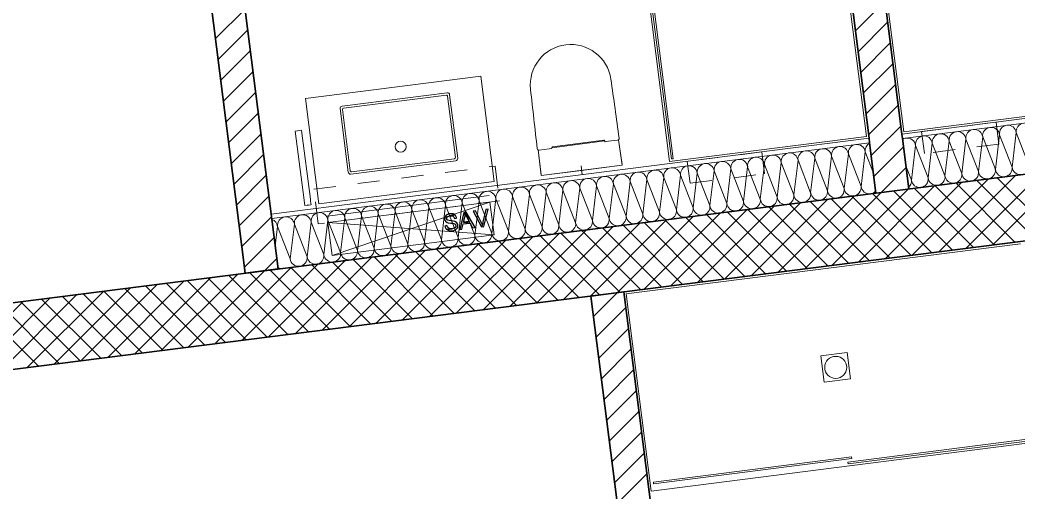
# Model space of a CAD drawing. Header units: metres. Extents: x 2713679.5 to 2713747.3, y 1226017.1 to 1226104.2.
# Drawn here: x 2713726.543 to 2713731.065, y 1226041.399 to 1226043.537 of the extents above; entities that cross this region are included whole.
import ezdxf

# ---------------------------------------------------------------- set-up
doc = ezdxf.new("R2010")
doc.units = ezdxf.units.M
doc.header["$MEASUREMENT"] = 0
doc.linetypes.add('Strich 2', pattern=[0.141111, 0.070556, -0.070556])
doc.layers.add('haustechnik', color=7, linetype='Continuous', true_color=0x0332dd)
doc.layers.add('texte', color=7, linetype='Continuous', true_color=0x000000)
doc.layers.add('plangrafiken', color=251, linetype='Continuous')
doc.layers.add('waende_stuetzen', color=250, linetype='Continuous')

msp = doc.modelspace()

# ---------------------------------------------------------------- linework, layer by layer
at = {"layer": 'haustechnik', "color": 152, "linetype": 'Continuous', "lineweight": 13, "true_color": 0x0365dd}
for p, q in [((2713727.9346, 1226042.649), (2713728.6687, 1226042.7422)), ((2713727.9384, 1226042.6192), (2713728.6725, 1226042.7124)), ((2713728.6725, 1226042.7124), (2713727.9573, 1226042.4704)), ((2713728.6725, 1226042.7124), (2713728.6914, 1226042.5636)), ((2713727.9384, 1226042.6192), (2713728.6914, 1226042.5636)), ((2713727.9573, 1226042.4704), (2713727.9384, 1226042.6192)), ((2713728.6914, 1226042.5636), (2713727.9573, 1226042.4704))]:
    msp.add_line(p, q, dxfattribs=at)
at = {"layer": 'plangrafiken', "color": 7, "linetype": 'Continuous', "lineweight": 13}
for p, q in [((2713730.152, 1226044.7952), (2713730.3786, 1226043.0096)), ((2713730.3207, 1226044.8166), (2713730.5473, 1226043.031)), ((2713729.4858, 1226042.8963), (2713729.2592, 1226044.6819)), ((2713729.3824, 1226043.7904), (2713729.4945, 1226042.9074)), ((2713729.5024, 1226042.9084), (2713729.3904, 1226043.7914)), ((2713728.6305, 1226043.2816), (2713727.8368, 1226043.1809)), ((2713728.6909, 1226042.8055), (2713728.6305, 1226043.2816)), ((2713728.4787, 1226043.2069), (2713728.0025, 1226043.1465)), ((2713727.8368, 1226043.1809), (2713727.8973, 1226042.7047)), ((2713728.475, 1226043.1964), (2713728.0087, 1226043.1372)), ((2713728.5158, 1226042.9143), (2713728.4806, 1226043.1921)), ((2713728.5264, 1226042.9106), (2713728.4899, 1226043.1983)), ((2713727.9938, 1226043.1353), (2713728.0303, 1226042.8476)), ((2713728.0044, 1226043.1316), (2713728.0396, 1226042.8539)), ((2713730.5473, 1226043.031), (2713731.4401, 1226043.1443)), ((2713727.7914, 1226043.034), (2713727.7905, 1226043.0339)), ((2713727.7906, 1226043.033), (2713727.8302, 1226042.7212)), ((2713727.8183, 1226043.0375), (2713727.7914, 1226043.034)), ((2713727.8193, 1226043.0376), (2713727.8183, 1226043.0375)), ((2713727.8589, 1226042.7248), (2713727.8194, 1226043.0366)), ((2713729.1924, 1226042.9889), (2713728.9532, 1226042.9585)), ((2713728.9556, 1226042.963), (2713729.1889, 1226042.9926)), ((2713729.1926, 1226042.9872), (2713729.1924, 1226042.9889)), ((2713729.2101, 1226042.9874), (2713729.1949, 1226042.9854)), ((2713729.2507, 1226042.9925), (2713729.2101, 1226042.9874)), ((2713729.2709, 1226042.8818), (2713729.2551, 1226042.9946)), ((2713729.2551, 1226042.9946), (2713729.2713, 1226042.8791)), ((2713730.3786, 1226043.0096), (2713729.4858, 1226042.8963)), ((2713728.8909, 1226042.9484), (2713728.9039, 1226042.8352)), ((2713728.9042, 1226042.8325), (2713728.8909, 1226042.9484)), ((2713728.9406, 1226042.9532), (2713728.8958, 1226042.9475)), ((2713728.9516, 1226042.9546), (2713728.9406, 1226042.9532)), ((2713728.9532, 1226042.9585), (2713728.9534, 1226042.9568)), ((2713728.0415, 1226042.839), (2713728.5177, 1226042.8994)), ((2713728.0452, 1226042.8495), (2713728.5115, 1226042.9087)), ((2713729.4945, 1226042.9074), (2713729.5024, 1226042.9084)), ((2713729.2713, 1226042.8791), (2713728.9042, 1226042.8325)), ((2713728.9042, 1226042.8325), (2713729.0877, 1226042.8558)), ((2713729.0877, 1226042.8558), (2713729.2713, 1226042.8791)), ((2713729.2713, 1226042.8791), (2713729.2709, 1226042.8818)), ((2713727.8973, 1226042.7047), (2713728.6909, 1226042.8055)), ((2713728.9039, 1226042.8352), (2713728.9042, 1226042.8325)), ((2713727.8302, 1226042.7212), (2713727.8302, 1226042.721)), ((2713727.8303, 1226042.7202), (2713727.8305, 1226042.7187)), ((2713727.8305, 1226042.7187), (2713727.8332, 1226042.6971)), ((2713727.859, 1226042.7246), (2713727.8589, 1226042.7248)), ((2713727.8593, 1226042.7224), (2713727.8591, 1226042.7238)), ((2713727.8598, 1226042.7179), (2713727.8593, 1226042.7224)), ((2713727.8614, 1226042.7057), (2713727.8598, 1226042.7179)), ((2713727.8332, 1226042.6971), (2713727.8333, 1226042.6966)), ((2713727.8342, 1226042.6967), (2713727.8611, 1226042.7002)), ((2713727.8502, 1226042.6988), (2713727.8452, 1226042.6981)), ((2713727.848, 1226042.696), (2713727.8474, 1226042.7009)), ((2713727.862, 1226042.7007), (2713727.8614, 1226042.7057)), ((2713727.8621, 1226042.7003), (2713727.862, 1226042.7007)), ((2713729.2897, 1226042.2968), (2713731.0754, 1226042.5234)), ((2713729.403, 1226041.404), (2713729.2897, 1226042.2968)), ((2713730.1721, 1226042.0157), (2713730.2912, 1226042.0308)), ((2713730.2912, 1226042.0308), (2713730.3063, 1226041.9117)), ((2713730.1872, 1226041.8966), (2713730.1721, 1226042.0157)), ((2713730.3063, 1226041.9117), (2713730.1872, 1226041.8966)), ((2713731.1887, 1226041.6306), (2713729.403, 1226041.404)), ((2713731.1765, 1226041.6472), (2713730.2936, 1226041.5351)), ((2713730.2946, 1226041.5272), (2713731.1775, 1226041.6392)), ((2713730.3108, 1226041.5585), (2713729.413, 1226041.4445)), ((2713729.414, 1226041.4366), (2713730.3118, 1226041.5505)), ((2713730.2936, 1226041.5351), (2713730.2946, 1226041.5272)), ((2713730.3118, 1226041.5505), (2713730.3108, 1226041.5585)), ((2713729.413, 1226041.4445), (2713729.414, 1226041.4366))]:
    msp.add_line(p, q, dxfattribs=at)
at = {"layer": 'plangrafiken', "color": 7, "linetype": 'Strich 2', "lineweight": 13}
for p, q in [((2713730.6279, 1226043.0311), (2713730.9652, 1226043.0739)), ((2713730.9652, 1226043.0739), (2713730.9778, 1226042.9747)), ((2713730.6405, 1226042.9319), (2713730.6279, 1226043.0311)), ((2713729.9037, 1226042.9392), (2713729.5664, 1226042.8964)), ((2713729.9163, 1226042.84), (2713729.9037, 1226042.9392)), ((2713730.9778, 1226042.9747), (2713730.6405, 1226042.9319)), ((2713729.5664, 1226042.8964), (2713729.579, 1226042.7972)), ((2713727.8748, 1226042.7704), (2713728.6962, 1226042.8747)), ((2713728.6962, 1226042.8747), (2713728.7161, 1226042.7179)), ((2713729.579, 1226042.7972), (2713729.9163, 1226042.84)), ((2713727.8947, 1226042.6137), (2713727.8748, 1226042.7704)), ((2713728.7161, 1226042.7179), (2713727.8947, 1226042.6137))]:
    msp.add_line(p, q, dxfattribs=at)
at = {"layer": 'plangrafiken', "color": 144, "linetype": 'Continuous', "lineweight": 20, "true_color": 0x0082b3}
for p, q in [((2713729.1076, 1226042.8583), (2713729.0679, 1226042.8533)), ((2713729.0902, 1226042.836), (2713729.0852, 1226042.8757))]:
    msp.add_line(p, q, dxfattribs=at)
at = {"layer": 'plangrafiken', "color": 7, "linetype": 'Continuous', "lineweight": 13}
for centre, radius in [((2713728.2677, 1226042.9634), 0.025), ((2713730.2392, 1226041.9637), 0.05)]:
    msp.add_circle(centre, radius, dxfattribs=at)
for centre, radius, start, end in [((2713729.0387, 1226043.2425), 0.1834, 8.2305, 186.2347), ((2713699.526, 1226038.9736), 30.0032, 7.7153, 8.23048), ((2713728.4799, 1226043.197), 0.01, 7.2326, 97.2326), ((2713758.6821, 1226046.4809), 30.0032, 186.23467, 186.74985), ((2713728.4756, 1226043.1914), 0.005, 7.2326, 97.2326), ((2713728.0038, 1226043.1366), 0.01, 97.2326, 187.2326), ((2713728.0093, 1226043.1323), 0.005, 97.2326, 187.2326), ((2713729.1893, 1226042.9897), 0.00298, 7.9601, 97.8183), ((2713729.1946, 1226042.9874), 0.002, 187.7686, 277.2326), ((2713729.2497, 1226043.0005), 0.008, 277.2326, 7.7153), ((2713729.2497, 1226043.0005), 0.008, 313.2013, 7.7153), ((2713728.8948, 1226042.9554), 0.008, 186.7498, 241.2541), ((2713728.8948, 1226042.9554), 0.008, 186.7498, 277.2326), ((2713728.9514, 1226042.9566), 0.002, 277.2326, 6.2737), ((2713728.956, 1226042.9601), 0.00298, 96.6469, 186.505), ((2713728.5109, 1226042.9137), 0.005, 277.2326, 7.2326), ((2713728.5164, 1226042.9093), 0.01, 277.2326, 7.2326), ((2713728.0403, 1226042.8489), 0.01, 187.2326, 277.2326), ((2713728.0446, 1226042.8545), 0.005, 187.2326, 277.2326)]:
    msp.add_arc(centre, radius, start, end, dxfattribs=at)
for centre, start_param, end_param in [((2713729.1911, 1226043), 2.325923, 2.443091), ((2713728.9517, 1226042.9696), 3.840094, 3.957262)]:
    msp.add_ellipse(centre, major_axis=(-0.0018, 0.0144), ratio=0.008727, start_param=start_param, end_param=end_param, dxfattribs=at)
at = {"layer": 'texte'}
for points in [[(2713728.5654, 1226042.667), (2713728.5545, 1226042.6656), (2713728.5355, 1226042.5874), (2713728.5457, 1226042.5888), (2713728.5515, 1226042.613), (2713728.5822, 1226042.6166), (2713728.553, 1226042.621), (2713728.5581, 1226042.6437), (2713728.5596, 1226042.6488), (2713728.5603, 1226042.6583)], [(2713728.5654, 1226042.667), (2713728.5603, 1226042.6583), (2713728.5632, 1226042.6531), (2713728.5676, 1226042.6437), (2713728.5786, 1226042.6239), (2713728.553, 1226042.621), (2713728.5822, 1226042.6166), (2713728.5939, 1226042.5954), (2713728.6049, 1226042.5969)], [(2713728.6064, 1226042.6721), (2713728.5961, 1226042.6707), (2713728.6341, 1226042.6005), (2713728.6385, 1226042.6093), (2713728.637, 1226042.6115), (2713728.6327, 1226042.621)], [(2713728.6641, 1226042.6795), (2713728.6538, 1226042.678), (2713728.6407, 1226042.6217), (2713728.64, 1226042.6188), (2713728.6385, 1226042.6093), (2713728.6341, 1226042.6005), (2713728.6443, 1226042.6013)], [(2713728.4902, 1226042.659), (2713728.4858, 1226042.6583), (2713728.477, 1226042.6546), (2713728.4748, 1226042.6531), (2713728.469, 1226042.6458), (2713728.4682, 1226042.6444), (2713728.4668, 1226042.6349), (2713728.4668, 1226042.6349), (2713728.4704, 1226042.6261), (2713728.4712, 1226042.6254), (2713728.4792, 1226042.6203), (2713728.4836, 1226042.6188), (2713728.4946, 1226042.6173), (2713728.5004, 1226042.6166), (2713728.5084, 1226042.6152), (2713728.515, 1226042.6122), (2713728.5179, 1226042.6064), (2713728.5172, 1226042.5991), (2713728.5114, 1226042.594), (2713728.5106, 1226042.594), (2713728.5011, 1226042.591), (2713728.477, 1226042.5874), (2713728.4858, 1226042.583), (2713728.4924, 1226042.5815), (2713728.5026, 1226042.5823), (2713728.5084, 1226042.583), (2713728.5172, 1226042.5874), (2713728.5201, 1226042.5888), (2713728.5252, 1226042.5962), (2713728.5267, 1226042.5991), (2713728.5274, 1226042.6078), (2713728.5274, 1226042.61), (2713728.523, 1226042.6181), (2713728.5209, 1226042.6203), (2713728.5128, 1226042.6247), (2713728.507, 1226042.6261), (2713728.4953, 1226042.6276), (2713728.4872, 1226042.6283), (2713728.4799, 1226042.6305), (2713728.4763, 1226042.6371), (2713728.4792, 1226042.6451), (2713728.4821, 1226042.6473), (2713728.4916, 1226042.6502), (2713728.5136, 1226042.6539), (2713728.5055, 1226042.6583), (2713728.5004, 1226042.659)], [(2713728.5136, 1226042.6539), (2713728.4916, 1226042.6502), (2713728.4967, 1226042.6502), (2713728.5055, 1226042.648), (2713728.5077, 1226042.6466), (2713728.5121, 1226042.6385), (2713728.5209, 1226042.64), (2713728.5209, 1226042.6429), (2713728.5157, 1226042.6517)], [(2713728.477, 1226042.6057), (2713728.4682, 1226042.6035), (2713728.469, 1226042.5991), (2713728.4741, 1226042.5903), (2713728.477, 1226042.5874), (2713728.5011, 1226042.591), (2713728.4989, 1226042.591), (2713728.4894, 1226042.5918), (2713728.4894, 1226042.5918), (2713728.4814, 1226042.5969), (2713728.4814, 1226042.5969)]]:
    msp.add_lwpolyline(points, close=True, dxfattribs=at)
at = {"layer": 'waende_stuetzen', "color": 7, "linetype": 'Continuous', "lineweight": 35}
for p, q in [((2713730.1607, 1226044.8064), (2713730.3898, 1226043.0009)), ((2713730.5386, 1226043.0198), (2713730.3095, 1226044.8253)), ((2713727.3036, 1226044.4438), (2713727.5642, 1226042.3903)), ((2713727.713, 1226042.4092), (2713727.4524, 1226044.4627)), ((2713734.3895, 1226043.2565), (2713722.1229, 1226041.6998)), ((2713730.3898, 1226043.0009), (2713730.3923, 1226042.9811)), ((2713730.3923, 1226042.9811), (2713730.4213, 1226042.7529)), ((2713730.5411, 1226043), (2713730.5386, 1226043.0198)), ((2713730.5701, 1226042.7718), (2713730.5411, 1226043)), ((2713722.1606, 1226041.4022), (2713734.4272, 1226042.9589)), ((2713727.713, 1226042.4092), (2713727.5642, 1226042.3903)), ((2713729.2785, 1226042.3055), (2713729.1297, 1226042.2866)), ((2713729.5266, 1226040.3511), (2713729.2785, 1226042.3055)), ((2713729.1297, 1226042.2866), (2713729.3777, 1226040.3323))]:
    msp.add_line(p, q, dxfattribs=at)
at = {"layer": 'waende_stuetzen', "color": 18, "linetype": 'Continuous', "lineweight": 0, "true_color": 0x000000}
for p, q in [((2713730.3281, 1226043.4871), (2713730.4623, 1226043.6213)), ((2713727.4295, 1226043.4522), (2713727.5636, 1226043.5864)), ((2713730.3401, 1226043.393), (2713730.4742, 1226043.5272)), ((2713727.4414, 1226043.3581), (2713727.5756, 1226043.4923)), ((2713730.352, 1226043.2989), (2713730.4862, 1226043.433)), ((2713727.4533, 1226043.264), (2713727.5875, 1226043.3981)), ((2713727.4653, 1226043.1698), (2713727.5995, 1226043.304)), ((2713730.364, 1226043.2047), (2713730.4981, 1226043.3389)), ((2713727.4772, 1226043.0757), (2713727.6114, 1226043.2099)), ((2713730.3759, 1226043.1106), (2713730.5101, 1226043.2448)), ((2713727.4892, 1226042.9816), (2713727.6234, 1226043.1158)), ((2713730.3878, 1226043.0165), (2713730.522, 1226043.1507)), ((2713730.4912, 1226043.0138), (2713730.534, 1226043.0565)), ((2713727.5011, 1226042.8875), (2713727.6353, 1226043.0217)), ((2713730.3998, 1226042.9224), (2713730.4681, 1226042.9907)), ((2713730.4681, 1226042.9907), (2713730.4912, 1226043.0138)), ((2713730.4117, 1226042.8283), (2713730.5459, 1226042.9624)), ((2713727.5131, 1226042.7934), (2713727.6472, 1226042.9275)), ((2713730.4455, 1226042.756), (2713730.5579, 1226042.8683)), ((2713730.8281, 1226042.5021), (2713731.1744, 1226042.8485)), ((2713730.9495, 1226042.5175), (2713731.2959, 1226042.8639)), ((2713727.525, 1226042.6992), (2713727.6592, 1226042.8334)), ((2713730.4636, 1226042.4559), (2713730.81, 1226042.8022)), ((2713730.5851, 1226042.4713), (2713730.9315, 1226042.8176)), ((2713730.7066, 1226042.4867), (2713731.0529, 1226042.8331)), ((2713731.0509, 1226042.5304), (2713730.7826, 1226042.7987)), ((2713731.1451, 1226042.5423), (2713730.8767, 1226042.8107)), ((2713731.2392, 1226042.5543), (2713730.9708, 1226042.8226)), ((2713730.0992, 1226042.4096), (2713730.4455, 1226042.756)), ((2713730.2206, 1226042.425), (2713730.567, 1226042.7714)), ((2713730.3421, 1226042.4404), (2713730.6885, 1226042.7868)), ((2713730.7686, 1226042.4946), (2713730.5002, 1226042.7629)), ((2713730.567, 1226042.7714), (2713730.5698, 1226042.7742)), ((2713730.8627, 1226042.5065), (2713730.5943, 1226042.7749)), ((2713730.9568, 1226042.5184), (2713730.6885, 1226042.7868)), ((2713727.537, 1226042.6051), (2713727.6711, 1226042.7393)), ((2713729.7347, 1226042.3634), (2713730.0811, 1226042.7097)), ((2713729.8562, 1226042.3788), (2713730.2026, 1226042.7251)), ((2713729.9777, 1226042.3942), (2713730.324, 1226042.7406)), ((2713730.3921, 1226042.4468), (2713730.1237, 1226042.7151)), ((2713730.4862, 1226042.4587), (2713730.2179, 1226042.7271)), ((2713730.5803, 1226042.4707), (2713730.312, 1226042.739)), ((2713730.6744, 1226042.4826), (2713730.4061, 1226042.751)), ((2713729.3703, 1226042.3171), (2713729.7166, 1226042.6635)), ((2713729.4917, 1226042.3325), (2713729.8381, 1226042.6789)), ((2713729.6132, 1226042.3479), (2713729.9596, 1226042.6943)), ((2713730.0156, 1226042.399), (2713729.7472, 1226042.6674)), ((2713730.1097, 1226042.4109), (2713729.8414, 1226042.6793)), ((2713730.2038, 1226042.4229), (2713729.9355, 1226042.6912)), ((2713730.298, 1226042.4348), (2713730.0296, 1226042.7032)), ((2713727.5489, 1226042.511), (2713727.6831, 1226042.6452)), ((2713729.0058, 1226042.2709), (2713729.3522, 1226042.6172)), ((2713729.1273, 1226042.2863), (2713729.4737, 1226042.6326)), ((2713729.2488, 1226042.3017), (2713729.5951, 1226042.648)), ((2713729.6391, 1226042.3512), (2713729.3708, 1226042.6196)), ((2713729.7332, 1226042.3632), (2713729.4649, 1226042.6315)), ((2713729.8274, 1226042.3751), (2713729.559, 1226042.6435)), ((2713729.9215, 1226042.3871), (2713729.6531, 1226042.6554)), ((2713728.6414, 1226042.2246), (2713728.9877, 1226042.571)), ((2713728.7628, 1226042.24), (2713729.1092, 1226042.5864)), ((2713728.8843, 1226042.2554), (2713729.2307, 1226042.6018)), ((2713729.2626, 1226042.3034), (2713728.9943, 1226042.5718)), ((2713729.3567, 1226042.3154), (2713729.0884, 1226042.5837)), ((2713729.4509, 1226042.3273), (2713729.1825, 1226042.5957)), ((2713729.545, 1226042.3393), (2713729.2766, 1226042.6076)), ((2713727.5608, 1226042.4169), (2713727.695, 1226042.5511)), ((2713728.3984, 1226042.1938), (2713728.7448, 1226042.5401)), ((2713728.5199, 1226042.2092), (2713728.8662, 1226042.5555)), ((2713728.9803, 1226042.2676), (2713728.7119, 1226042.536)), ((2713729.0744, 1226042.2796), (2713728.806, 1226042.5479)), ((2713729.1685, 1226042.2915), (2713728.9002, 1226042.5599)), ((2713728.0339, 1226042.1475), (2713728.3803, 1226042.4939)), ((2713728.1554, 1226042.1629), (2713728.5018, 1226042.5093)), ((2713728.2769, 1226042.1784), (2713728.6233, 1226042.5247)), ((2713728.6038, 1226042.2198), (2713728.3354, 1226042.4882)), ((2713728.6979, 1226042.2318), (2713728.4295, 1226042.5001)), ((2713728.792, 1226042.2437), (2713728.5237, 1226042.5121)), ((2713728.8861, 1226042.2557), (2713728.6178, 1226042.524)), ((2713727.6514, 1226042.4014), (2713727.707, 1226042.4569)), ((2713727.6695, 1226042.1013), (2713728.0159, 1226042.4476)), ((2713727.791, 1226042.1167), (2713728.1373, 1226042.463)), ((2713727.9125, 1226042.1321), (2713728.2588, 1226042.4785)), ((2713728.2273, 1226042.1721), (2713727.9589, 1226042.4404)), ((2713728.3214, 1226042.184), (2713728.0531, 1226042.4523)), ((2713728.4155, 1226042.1959), (2713728.1472, 1226042.4643)), ((2713728.5097, 1226042.2079), (2713728.2413, 1226042.4762)), ((2713727.305, 1226042.055), (2713727.6514, 1226042.4014)), ((2713727.4265, 1226042.0704), (2713727.7729, 1226042.4168)), ((2713727.548, 1226042.0858), (2713727.8944, 1226042.4322)), ((2713727.8508, 1226042.1243), (2713727.5825, 1226042.3926)), ((2713727.9449, 1226042.1362), (2713727.6766, 1226042.4046)), ((2713728.039, 1226042.1482), (2713727.7707, 1226042.4165)), ((2713728.1332, 1226042.1601), (2713727.8648, 1226042.4285)), ((2713726.9406, 1226042.0088), (2713727.287, 1226042.3551)), ((2713727.0621, 1226042.0242), (2713727.4084, 1226042.3705)), ((2713727.1836, 1226042.0396), (2713727.5299, 1226042.386)), ((2713727.4743, 1226042.0765), (2713727.206, 1226042.3448)), ((2713727.5684, 1226042.0884), (2713727.3001, 1226042.3568)), ((2713727.6626, 1226042.1004), (2713727.3942, 1226042.3687)), ((2713727.7567, 1226042.1123), (2713727.4883, 1226042.3807)), ((2713726.5761, 1226041.9625), (2713726.9225, 1226042.3089)), ((2713726.6976, 1226041.9779), (2713727.044, 1226042.3243)), ((2713726.8191, 1226041.9933), (2713727.1655, 1226042.3397)), ((2713727.192, 1226042.0407), (2713726.9236, 1226042.309)), ((2713727.2861, 1226042.0526), (2713727.0177, 1226042.321)), ((2713727.3802, 1226042.0646), (2713727.1118, 1226042.3329)), ((2713729.1414, 1226042.1943), (2713729.2488, 1226042.3017)), ((2713726.2117, 1226041.9163), (2713726.5581, 1226042.2626)), ((2713726.3332, 1226041.9317), (2713726.6795, 1226042.278)), ((2713726.4547, 1226041.9471), (2713726.801, 1226042.2935)), ((2713726.8155, 1226041.9929), (2713726.5471, 1226042.2612)), ((2713726.9096, 1226042.0048), (2713726.6412, 1226042.2732)), ((2713727.0037, 1226042.0168), (2713726.7354, 1226042.2851)), ((2713727.0978, 1226042.0287), (2713726.8295, 1226042.2971)), ((2713726.6272, 1226041.969), (2713726.3589, 1226042.2373)), ((2713726.7213, 1226041.9809), (2713726.453, 1226042.2493)), ((2713729.1534, 1226042.1002), (2713729.2876, 1226042.2344)), ((2713729.1653, 1226042.0061), (2713729.2995, 1226042.1403)), ((2713729.1773, 1226041.912), (2713729.3114, 1226042.0462)), ((2713729.1892, 1226041.8179), (2713729.3234, 1226041.952)), ((2713729.2012, 1226041.7237), (2713729.3353, 1226041.8579)), ((2713729.2131, 1226041.6296), (2713729.3473, 1226041.7638)), ((2713729.225, 1226041.5355), (2713729.3592, 1226041.6697)), ((2713729.237, 1226041.4414), (2713729.3712, 1226041.5756)), ((2713729.2489, 1226041.3473), (2713729.3831, 1226041.4814))]:
    msp.add_line(p, q, dxfattribs=at)
at = {"layer": 'waende_stuetzen', "color": 7, "linetype": 'Continuous', "lineweight": 18}
for p, q in [((2713734.358, 1226043.5045), (2713730.5386, 1226043.0198)), ((2713734.3605, 1226043.4847), (2713730.5411, 1226043)), ((2713730.5701, 1226042.7718), (2713734.3895, 1226043.2565)), ((2713730.3898, 1226043.0009), (2713727.6815, 1226042.6572)), ((2713730.3923, 1226042.9811), (2713727.6841, 1226042.6374)), ((2713727.713, 1226042.4092), (2713730.4213, 1226042.7529)), ((2713727.6815, 1226042.6572), (2713727.6841, 1226042.6374))]:
    msp.add_line(p, q, dxfattribs=at)
at = {"layer": 'waende_stuetzen', "color": 7, "linetype": 'Continuous', "lineweight": 13}
for p, q in [((2713731.0568, 1226043.0268), (2713731.0381, 1226042.8698)), ((2713731.0568, 1226043.0268), (2713731.1142, 1226042.8795)), ((2713730.6766, 1226042.9785), (2713730.6578, 1226042.8216)), ((2713730.6766, 1226042.9785), (2713730.7339, 1226042.8312)), ((2713730.7526, 1226042.9881), (2713730.7339, 1226042.8312)), ((2713730.7526, 1226042.9881), (2713730.8099, 1226042.8409)), ((2713730.8287, 1226042.9978), (2713730.8099, 1226042.8409)), ((2713730.8287, 1226042.9978), (2713730.886, 1226042.8505)), ((2713730.9047, 1226043.0074), (2713730.886, 1226042.8505)), ((2713730.9047, 1226043.0074), (2713730.9621, 1226042.8602)), ((2713730.9808, 1226043.0171), (2713730.9621, 1226042.8602)), ((2713730.9808, 1226043.0171), (2713731.0381, 1226042.8698)), ((2713730.3723, 1226042.9399), (2713730.3536, 1226042.7829)), ((2713730.3723, 1226042.9399), (2713730.4098, 1226042.8437)), ((2713730.6005, 1226042.9688), (2713730.5818, 1226042.8119)), ((2713730.6005, 1226042.9688), (2713730.6578, 1226042.8216)), ((2713729.992, 1226042.8916), (2713729.9733, 1226042.7347)), ((2713729.992, 1226042.8916), (2713730.0494, 1226042.7443)), ((2713730.0681, 1226042.9013), (2713730.0494, 1226042.7443)), ((2713730.0681, 1226042.9013), (2713730.1254, 1226042.754)), ((2713730.1442, 1226042.9109), (2713730.1254, 1226042.754)), ((2713730.1442, 1226042.9109), (2713730.2015, 1226042.7636)), ((2713730.2202, 1226042.9206), (2713730.2015, 1226042.7636)), ((2713730.2202, 1226042.9206), (2713730.2776, 1226042.7733)), ((2713730.2963, 1226042.9302), (2713730.2776, 1226042.7733)), ((2713730.2963, 1226042.9302), (2713730.3536, 1226042.7829)), ((2713729.6118, 1226042.8434), (2713729.593, 1226042.6864)), ((2713729.6118, 1226042.8434), (2713729.6691, 1226042.6961)), ((2713729.6878, 1226042.853), (2713729.6691, 1226042.6961)), ((2713729.6878, 1226042.853), (2713729.7452, 1226042.7057)), ((2713729.7639, 1226042.8627), (2713729.7452, 1226042.7057)), ((2713729.7639, 1226042.8627), (2713729.8212, 1226042.7154)), ((2713729.8399, 1226042.8723), (2713729.8212, 1226042.7154)), ((2713729.8399, 1226042.8723), (2713729.8973, 1226042.725)), ((2713729.916, 1226042.882), (2713729.8973, 1226042.725)), ((2713729.916, 1226042.882), (2713729.9733, 1226042.7347)), ((2713730.5569, 1226042.8758), (2713730.5818, 1226042.8119)), ((2713729.3075, 1226042.8048), (2713729.2888, 1226042.6478)), ((2713729.3075, 1226042.8048), (2713729.3649, 1226042.6575)), ((2713729.3836, 1226042.8144), (2713729.3649, 1226042.6575)), ((2713729.3836, 1226042.8144), (2713729.4409, 1226042.6671)), ((2713729.4597, 1226042.8241), (2713729.4409, 1226042.6671)), ((2713729.4597, 1226042.8241), (2713729.517, 1226042.6768)), ((2713729.5357, 1226042.8337), (2713729.517, 1226042.6768)), ((2713729.5357, 1226042.8337), (2713729.593, 1226042.6864)), ((2713728.9273, 1226042.7565), (2713728.9085, 1226042.5996)), ((2713728.9273, 1226042.7565), (2713728.9846, 1226042.6092)), ((2713729.0033, 1226042.7661), (2713728.9846, 1226042.6092)), ((2713729.0033, 1226042.7661), (2713729.0606, 1226042.6189)), ((2713729.0794, 1226042.7758), (2713729.0606, 1226042.6189)), ((2713729.0794, 1226042.7758), (2713729.1367, 1226042.6285)), ((2713729.1554, 1226042.7855), (2713729.1367, 1226042.6285)), ((2713729.1554, 1226042.7855), (2713729.2128, 1226042.6382)), ((2713729.2315, 1226042.7951), (2713729.2128, 1226042.6382)), ((2713729.2315, 1226042.7951), (2713729.2888, 1226042.6478)), ((2713728.547, 1226042.7082), (2713728.5282, 1226042.5513)), ((2713728.547, 1226042.7082), (2713728.6043, 1226042.5609)), ((2713728.623, 1226042.7179), (2713728.6043, 1226042.5609)), ((2713728.623, 1226042.7179), (2713728.6804, 1226042.5706)), ((2713728.6991, 1226042.7275), (2713728.6804, 1226042.5706)), ((2713728.6991, 1226042.7275), (2713728.7564, 1226042.5803)), ((2713728.7751, 1226042.7372), (2713728.7564, 1226042.5803)), ((2713728.7751, 1226042.7372), (2713728.8325, 1226042.5899)), ((2713728.8512, 1226042.7468), (2713728.8325, 1226042.5899)), ((2713728.8512, 1226042.7468), (2713728.9085, 1226042.5996)), ((2713728.2427, 1226042.6696), (2713728.224, 1226042.5127)), ((2713728.2427, 1226042.6696), (2713728.3001, 1226042.5223)), ((2713728.3188, 1226042.6793), (2713728.3001, 1226042.5223)), ((2713728.3188, 1226042.6793), (2713728.3761, 1226042.532)), ((2713728.3949, 1226042.6889), (2713728.3761, 1226042.532)), ((2713728.3949, 1226042.6889), (2713728.4522, 1226042.5416)), ((2713728.4709, 1226042.6986), (2713728.4522, 1226042.5416)), ((2713728.4709, 1226042.6986), (2713728.5282, 1226042.5513)), ((2713727.6841, 1226042.6374), (2713727.713, 1226042.4092)), ((2713727.8625, 1226042.6214), (2713727.8437, 1226042.4644)), ((2713727.8625, 1226042.6214), (2713727.9198, 1226042.4741)), ((2713727.9385, 1226042.631), (2713727.9198, 1226042.4741)), ((2713727.9385, 1226042.631), (2713727.9959, 1226042.4837)), ((2713728.0146, 1226042.6407), (2713727.9959, 1226042.4837)), ((2713728.0146, 1226042.6407), (2713728.0719, 1226042.4934)), ((2713728.0906, 1226042.6503), (2713728.0719, 1226042.4934)), ((2713728.0906, 1226042.6503), (2713728.148, 1226042.503)), ((2713728.1667, 1226042.66), (2713728.148, 1226042.503)), ((2713728.1667, 1226042.66), (2713728.224, 1226042.5127)), ((2713727.7103, 1226042.6021), (2713727.6998, 1226042.5135)), ((2713727.7103, 1226042.6021), (2713727.7677, 1226042.4548)), ((2713727.7864, 1226042.6117), (2713727.7677, 1226042.4548)), ((2713727.7864, 1226042.6117), (2713727.8437, 1226042.4644))]:
    msp.add_line(p, q, dxfattribs=at)
for centre, start, end in [((2713731.0949, 1226043.0316), 97.2326, 187.2326), ((2713730.7906, 1226042.993), 97.2326, 187.2326), ((2713730.7906, 1226042.993), 7.2326, 97.2326), ((2713730.8667, 1226043.0026), 97.2326, 187.2326), ((2713730.8667, 1226043.0026), 7.2326, 97.2326), ((2713730.9428, 1226043.0123), 97.2326, 187.2326), ((2713730.9428, 1226043.0123), 7.2326, 97.2326), ((2713731.0188, 1226043.0219), 97.2326, 187.2326), ((2713731.0188, 1226043.0219), 7.2326, 97.2326), ((2713730.4104, 1226042.9447), 117.5288, 187.2326), ((2713730.5625, 1226042.964), 97.2326, 122.9435), ((2713730.5625, 1226042.964), 7.2326, 97.2326), ((2713730.6385, 1226042.9737), 97.2326, 187.2326), ((2713730.6385, 1226042.9737), 7.2326, 97.2326), ((2713730.7146, 1226042.9833), 97.2326, 187.2326), ((2713730.7146, 1226042.9833), 7.2326, 97.2326), ((2713730.0301, 1226042.8965), 97.2326, 187.2326), ((2713730.0301, 1226042.8965), 7.2326, 97.2326), ((2713730.1061, 1226042.9061), 97.2326, 187.2326), ((2713730.1061, 1226042.9061), 7.2326, 97.2326), ((2713730.1822, 1226042.9158), 97.2326, 187.2326), ((2713730.1822, 1226042.9158), 7.2326, 97.2326), ((2713730.2582, 1226042.9254), 97.2326, 187.2326), ((2713730.2582, 1226042.9254), 7.2326, 97.2326), ((2713730.3343, 1226042.9351), 97.2326, 187.2326), ((2713730.3343, 1226042.9351), 7.2326, 97.2326), ((2713729.7259, 1226042.8578), 97.2326, 187.2326), ((2713729.7259, 1226042.8578), 7.2326, 97.2326), ((2713729.8019, 1226042.8675), 97.2326, 187.2326), ((2713729.8019, 1226042.8675), 7.2326, 97.2326), ((2713729.878, 1226042.8771), 97.2326, 187.2326), ((2713729.878, 1226042.8771), 7.2326, 97.2326), ((2713729.954, 1226042.8868), 97.2326, 187.2326), ((2713729.954, 1226042.8868), 7.2326, 97.2326), ((2713729.3456, 1226042.8096), 97.2326, 187.2326), ((2713729.3456, 1226042.8096), 7.2326, 97.2326), ((2713729.4216, 1226042.8192), 97.2326, 187.2326), ((2713729.4216, 1226042.8192), 7.2326, 97.2326), ((2713729.4977, 1226042.8289), 97.2326, 187.2326), ((2713729.4977, 1226042.8289), 7.2326, 97.2326), ((2713729.5737, 1226042.8385), 97.2326, 187.2326), ((2713729.5737, 1226042.8385), 7.2326, 97.2326), ((2713729.6498, 1226042.8482), 97.2326, 187.2326), ((2713729.6498, 1226042.8482), 7.2326, 97.2326), ((2713730.848, 1226042.8457), 277.2326, 7.2326), ((2713730.924, 1226042.8553), 187.2326, 277.2326), ((2713730.924, 1226042.8553), 277.2326, 7.2326), ((2713731.0001, 1226042.865), 187.2326, 277.2326), ((2713731.0001, 1226042.865), 277.2326, 7.2326), ((2713731.0761, 1226042.8746), 187.2326, 277.2326), ((2713728.9653, 1226042.7613), 97.2326, 187.2326), ((2713728.9653, 1226042.7613), 7.2326, 97.2326), ((2713729.0413, 1226042.771), 97.2326, 187.2326), ((2713729.0413, 1226042.771), 7.2326, 97.2326), ((2713729.1174, 1226042.7806), 97.2326, 187.2326), ((2713729.1174, 1226042.7806), 7.2326, 97.2326), ((2713729.1935, 1226042.7903), 97.2326, 187.2326), ((2713729.1935, 1226042.7903), 7.2326, 97.2326), ((2713729.2695, 1226042.7999), 97.2326, 187.2326), ((2713729.2695, 1226042.7999), 7.2326, 97.2326), ((2713730.5437, 1226042.8071), 311.7161, 7.2326), ((2713730.6198, 1226042.8167), 187.2326, 277.2326), ((2713730.6198, 1226042.8167), 277.2326, 7.2326), ((2713730.6959, 1226042.8264), 187.2326, 277.2326), ((2713730.6959, 1226042.8264), 277.2326, 7.2326), ((2713730.7719, 1226042.836), 187.2326, 277.2326), ((2713730.7719, 1226042.836), 277.2326, 7.2326), ((2713730.848, 1226042.8457), 187.2326, 277.2326), ((2713728.585, 1226042.7131), 7.2326, 97.2326), ((2713728.6611, 1226042.7227), 97.2326, 187.2326), ((2713728.6611, 1226042.7227), 7.2326, 97.2326), ((2713728.7371, 1226042.7324), 97.2326, 187.2326), ((2713728.7371, 1226042.7324), 7.2326, 97.2326), ((2713728.8132, 1226042.742), 97.2326, 187.2326), ((2713728.8132, 1226042.742), 7.2326, 97.2326), ((2713728.8892, 1226042.7517), 97.2326, 187.2326), ((2713728.8892, 1226042.7517), 7.2326, 97.2326), ((2713730.0874, 1226042.7492), 277.2326, 7.2326), ((2713730.1635, 1226042.7588), 187.2326, 277.2326), ((2713730.1635, 1226042.7588), 277.2326, 7.2326), ((2713730.2395, 1226042.7685), 187.2326, 277.2326), ((2713730.2395, 1226042.7685), 277.2326, 7.2326), ((2713730.3156, 1226042.7781), 187.2326, 277.2326), ((2713730.3156, 1226042.7781), 277.2326, 7.2326), ((2713730.3916, 1226042.7878), 187.2326, 277.2326), ((2713730.3916, 1226042.7878), 277.2326, 318.0103), ((2713728.2808, 1226042.6745), 97.2326, 187.2326), ((2713728.2808, 1226042.6745), 7.2326, 97.2326), ((2713728.3568, 1226042.6841), 97.2326, 187.2326), ((2713728.3568, 1226042.6841), 7.2326, 97.2326), ((2713728.4329, 1226042.6938), 97.2326, 187.2326), ((2713728.4329, 1226042.6938), 7.2326, 97.2326), ((2713728.5089, 1226042.7034), 97.2326, 187.2326), ((2713728.5089, 1226042.7034), 7.2326, 97.2326), ((2713728.585, 1226042.7131), 97.2326, 187.2326), ((2713729.7832, 1226042.7106), 277.2326, 7.2326), ((2713729.8592, 1226042.7202), 187.2326, 277.2326), ((2713729.8592, 1226042.7202), 277.2326, 7.2326), ((2713729.9353, 1226042.7299), 187.2326, 277.2326), ((2713729.9353, 1226042.7299), 277.2326, 7.2326), ((2713730.0114, 1226042.7395), 187.2326, 277.2326), ((2713730.0114, 1226042.7395), 277.2326, 7.2326), ((2713730.0874, 1226042.7492), 187.2326, 277.2326), ((2713727.9005, 1226042.6262), 97.2326, 187.2326), ((2713727.9005, 1226042.6262), 7.2326, 97.2326), ((2713727.9765, 1226042.6358), 97.2326, 187.2326), ((2713727.9765, 1226042.6358), 7.2326, 97.2326), ((2713728.0526, 1226042.6455), 97.2326, 187.2326), ((2713728.0526, 1226042.6455), 7.2326, 97.2326), ((2713728.1287, 1226042.6551), 97.2326, 187.2326), ((2713728.1287, 1226042.6551), 7.2326, 97.2326), ((2713728.2047, 1226042.6648), 97.2326, 187.2326), ((2713728.2047, 1226042.6648), 7.2326, 97.2326), ((2713729.4029, 1226042.6623), 277.2326, 7.2326), ((2713729.479, 1226042.6719), 187.2326, 277.2326), ((2713729.479, 1226042.6719), 277.2326, 7.2326), ((2713729.555, 1226042.6816), 187.2326, 277.2326), ((2713729.555, 1226042.6816), 277.2326, 7.2326), ((2713729.6311, 1226042.6913), 187.2326, 277.2326), ((2713729.6311, 1226042.6913), 277.2326, 7.2326), ((2713729.7071, 1226042.7009), 187.2326, 277.2326), ((2713729.7071, 1226042.7009), 277.2326, 7.2326), ((2713729.7832, 1226042.7106), 187.2326, 277.2326), ((2713727.6723, 1226042.5972), 7.2326, 71.4005), ((2713727.7484, 1226042.6069), 97.2326, 187.2326), ((2713727.7484, 1226042.6069), 7.2326, 97.2326), ((2713727.8244, 1226042.6165), 97.2326, 187.2326), ((2713727.8244, 1226042.6165), 7.2326, 97.2326), ((2713729.0226, 1226042.614), 277.2326, 7.2326), ((2713729.0987, 1226042.6237), 187.2326, 277.2326), ((2713729.0987, 1226042.6237), 277.2326, 7.2326), ((2713729.1747, 1226042.6333), 187.2326, 277.2326), ((2713729.1747, 1226042.6333), 277.2326, 7.2326), ((2713729.2508, 1226042.643), 187.2326, 277.2326), ((2713729.2508, 1226042.643), 277.2326, 7.2326), ((2713729.3268, 1226042.6526), 187.2326, 277.2326), ((2713729.3268, 1226042.6526), 277.2326, 7.2326), ((2713729.4029, 1226042.6623), 187.2326, 277.2326), ((2713728.6423, 1226042.5658), 277.2326, 7.2326), ((2713728.7184, 1226042.5754), 187.2326, 277.2326), ((2713728.7184, 1226042.5754), 277.2326, 7.2326), ((2713728.7944, 1226042.5851), 187.2326, 277.2326), ((2713728.7944, 1226042.5851), 277.2326, 7.2326), ((2713728.8705, 1226042.5947), 187.2326, 277.2326), ((2713728.8705, 1226042.5947), 277.2326, 7.2326), ((2713728.9466, 1226042.6044), 187.2326, 277.2326), ((2713728.9466, 1226042.6044), 277.2326, 7.2326), ((2713729.0226, 1226042.614), 187.2326, 277.2326), ((2713728.3381, 1226042.5272), 277.2326, 7.2326), ((2713728.4142, 1226042.5368), 187.2326, 277.2326), ((2713728.4142, 1226042.5368), 277.2326, 7.2326), ((2713728.4902, 1226042.5465), 187.2326, 277.2326), ((2713728.4902, 1226042.5465), 277.2326, 7.2326), ((2713728.5663, 1226042.5561), 187.2326, 277.2326), ((2713728.5663, 1226042.5561), 277.2326, 7.2326), ((2713728.6423, 1226042.5658), 187.2326, 277.2326), ((2713727.9578, 1226042.4789), 277.2326, 7.2326), ((2713728.0339, 1226042.4886), 187.2326, 277.2326), ((2713728.0339, 1226042.4886), 277.2326, 7.2326), ((2713728.1099, 1226042.4982), 187.2326, 277.2326), ((2713728.1099, 1226042.4982), 277.2326, 7.2326), ((2713728.186, 1226042.5079), 187.2326, 277.2326), ((2713728.186, 1226042.5079), 277.2326, 7.2326), ((2713728.2621, 1226042.5175), 187.2326, 277.2326), ((2713728.2621, 1226042.5175), 277.2326, 7.2326), ((2713728.3381, 1226042.5272), 187.2326, 277.2326), ((2713727.8057, 1226042.4596), 187.2326, 277.2326), ((2713727.8057, 1226042.4596), 277.2326, 7.2326), ((2713727.8818, 1226042.4693), 187.2326, 277.2326), ((2713727.8818, 1226042.4693), 277.2326, 7.2326), ((2713727.9578, 1226042.4789), 187.2326, 277.2326), ((2713727.7297, 1226042.4499), 242.8813, 277.2326)]:
    msp.add_arc(centre, 0.0383, start, end, dxfattribs=at)

doc.saveas('drawing.dxf')
